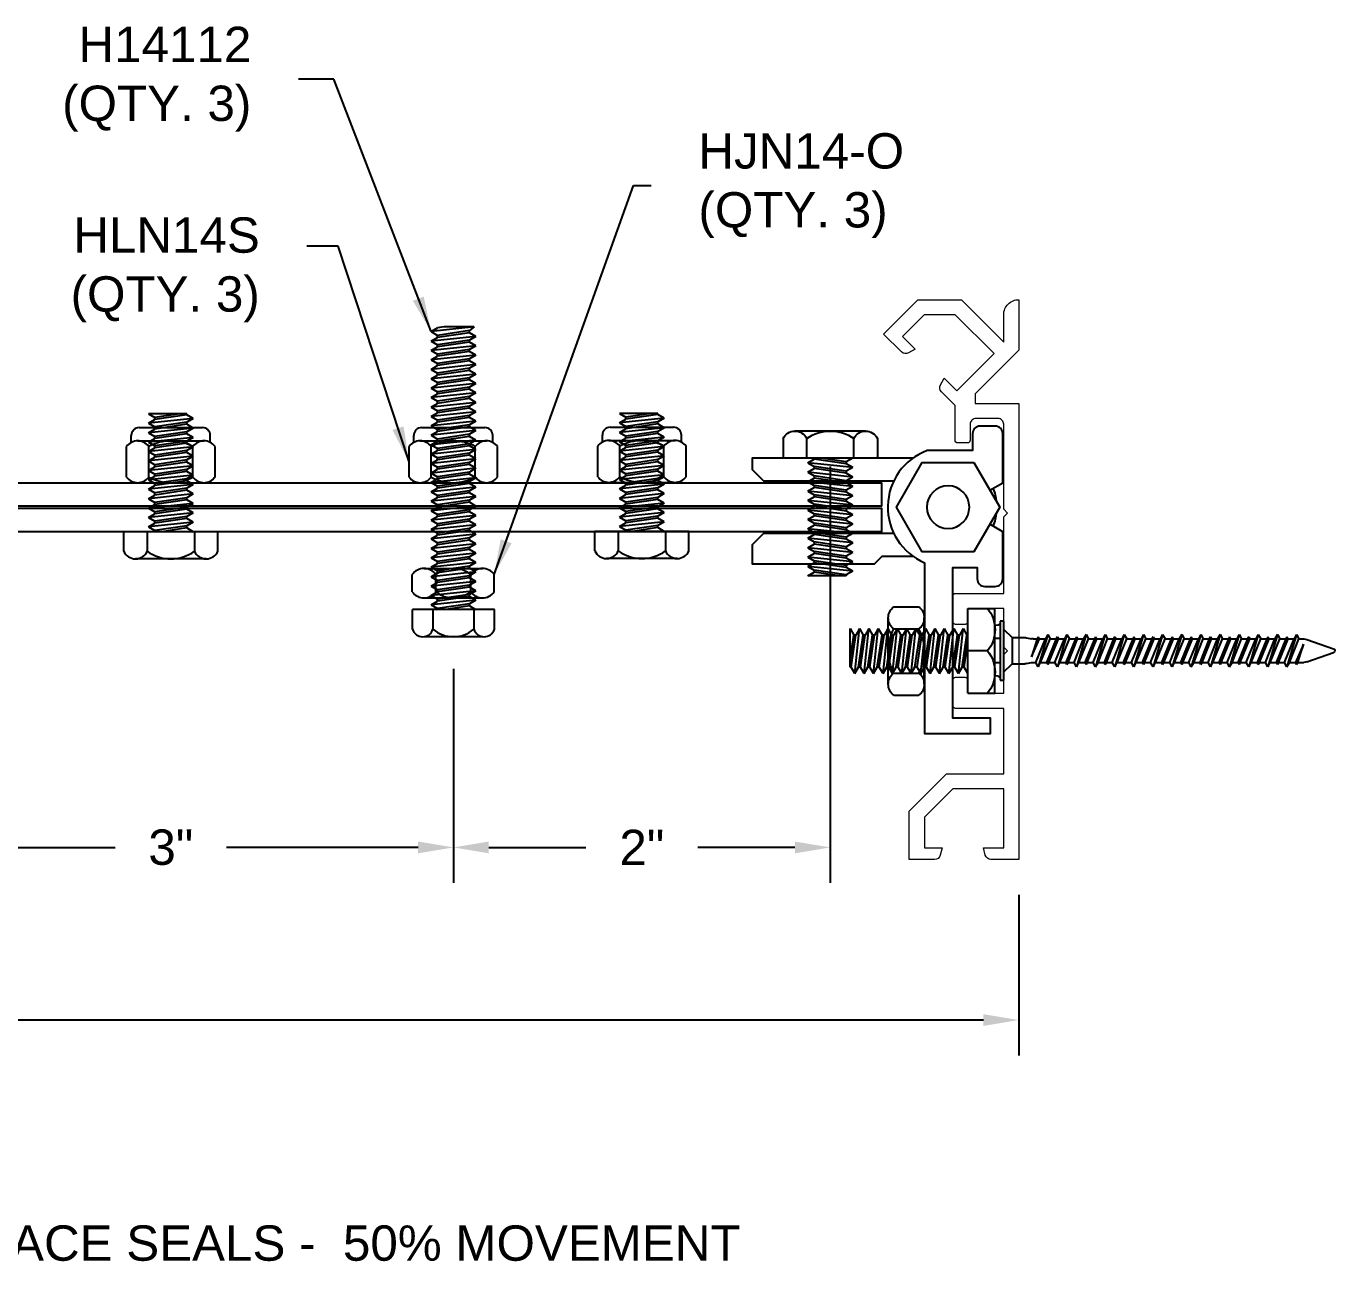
# Model space of a CAD drawing. Header units: inches. Extents: x 1.6 to 29.2, y -11.9 to 19.1.
# Drawn here: x 20.07 to 27.01, y 3.85 to 10.44 of the extents above; entities that cross this region are included whole.
import ezdxf

# ---------------------------------------------------------------- set-up
doc = ezdxf.new("R2010")
doc.units = ezdxf.units.IN
doc.header["$MEASUREMENT"] = 0
for name, color, linetype in [('Anchors', 4, 'Continuous'), ('Dimensions', 3, 'Continuous'), ('Fillers', 2, 'Continuous'), ('Metals', 7, 'Continuous'), ('Text', 2, 'Continuous')]:
    doc.layers.add(name, color=color, linetype=linetype)
doc.styles.add('Arial', font='arial.ttf')
doc.dimstyles.new('Arial', dxfattribs={"dimtxt": 0.1875, "dimasz": 0.1875, "dimexe": 0.1875, "dimexo": 0.1875, "dimgap": 0.1875, "dimtad": 0, "dimtih": 1, "dimtoh": 1, "dimdec": 4, "dimzin": 0, "dimdsep": 46, "dimlunit": 4, "dimtxsty": 'Arial', "dimcen": 0.1875, "dimadec": 0, "dimazin": 0, "dimtfac": 1, "dimtdec": 4, "dimtofl": 0, "dimtmove": 0, "dimatfit": 3, "dimfxl": 0, "dimfrac": 2, "dimtolj": 1, "dimtzin": 0, "dimarcsym": 0})

# ---------------------------------------------------------------- blocks, each defined once
blk = doc.blocks.new('*D35')
at = {"layer": 'Defpoints', "color": 0}
for p in [(13.3342, 6.0194), (25.3342, 6.0194), (25.3342, 5.1679)]:
    blk.add_point(p, dxfattribs=at)
at = {"layer": 'Dimensions', "color": 0, "lineweight": -2}
for p, q in [((13.3342, 5.8319), (13.3342, 4.9804)), ((25.3342, 5.8319), (25.3342, 4.9804)), ((13.5217, 5.1679), (19.0692, 5.1679)), ((25.1467, 5.1679), (19.5991, 5.1679))]:
    blk.add_line(p, q, dxfattribs=at)
at = {"layer": 'Dimensions', "color": 0}
for points in [[(13.5217, 5.1991), (13.5217, 5.1366), (13.3342, 5.1679)], [(25.1467, 5.1991), (25.1467, 5.1366), (25.3342, 5.1679)]]:
    blk.add_solid(points, dxfattribs=at)
at = {"layer": 'Dimensions', "color": 0, "insert": (19.3342, 5.1679), "char_height": 0.1875, "attachment_point": 5, "style": 'Arial'}
blk.add_mtext("\\A1;1'", dxfattribs=at)
blk = doc.blocks.new('*D28')
at = {"layer": 'Defpoints', "color": 0}
for p in [(19.3342, 7.2013), (22.3342, 7.2187), (22.3342, 6.0837)]:
    blk.add_point(p, dxfattribs=at)
at = {"layer": 'Dimensions', "color": 0, "lineweight": -2}
for p, q in [((22.3342, 7.0312), (22.3342, 5.8962)), ((19.3342, 7.0138), (19.3342, 5.8962)), ((19.5217, 6.0837), (20.539, 6.0837)), ((22.1467, 6.0837), (21.1294, 6.0837))]:
    blk.add_line(p, q, dxfattribs=at)
at = {"layer": 'Dimensions', "color": 0}
for points in [[(19.5217, 6.1149), (19.5217, 6.0524), (19.3342, 6.0837)], [(22.1467, 6.1149), (22.1467, 6.0524), (22.3342, 6.0837)]]:
    blk.add_solid(points, dxfattribs=at)
at = {"layer": 'Dimensions', "color": 0, "insert": (20.8342, 6.0837), "char_height": 0.1875, "attachment_point": 5, "style": 'Arial'}
blk.add_mtext('\\A1;3"', dxfattribs=at)
blk = doc.blocks.new('*D30')
at = {"layer": 'Defpoints', "color": 0}
for p in [(24.3342, 8.2928), (22.3342, 7.2187), (24.3342, 6.0837)]:
    blk.add_point(p, dxfattribs=at)
at = {"layer": 'Dimensions', "color": 0, "lineweight": -2}
for p, q in [((24.3342, 8.1053), (24.3342, 5.8962)), ((22.3342, 7.0312), (22.3342, 5.8962)), ((22.5217, 6.0837), (23.0373, 6.0837)), ((24.1467, 6.0837), (23.631, 6.0837))]:
    blk.add_line(p, q, dxfattribs=at)
at = {"layer": 'Dimensions', "color": 0}
for points in [[(22.5217, 6.1149), (22.5217, 6.0524), (22.3342, 6.0837)], [(24.1467, 6.1149), (24.1467, 6.0524), (24.3342, 6.0837)]]:
    blk.add_solid(points, dxfattribs=at)
at = {"layer": 'Dimensions', "color": 0, "insert": (23.3342, 6.0837), "char_height": 0.1875, "attachment_point": 5, "style": 'Arial'}
blk.add_mtext('\\A1;2"', dxfattribs=at)
blk = doc.blocks.new('H14112')
for p, q in [((-0.155, 0.1436), (0.155, 0.1436)), ((-0.2175, 0.1036), (-0.2175, -0.0004)), ((-0.1088, -0.0004), (-0.1088, 0.1036)), ((0.1087, -0.0004), (0.1087, 0.1036)), ((0.2175, 0.1036), (0.2175, -0.0004)), ((-0.119, 0), (-0.085, -0.0196)), ((-0.085, -0.0196), (0.0485, 0)), ((-0.2175, -0.0004), (0.2175, -0.0004)), ((-0.119, -0.05), (0.119, -0.025)), ((-0.119, -0.05), (-0.085, -0.0304)), ((-0.119, -0.05), (-0.085, -0.0696)), ((-0.085, -0.0304), (0.085, -0.0054)), ((-0.085, -0.0196), (-0.085, -0.0304)), ((-0.085, -0.0696), (0.085, -0.0446)), ((-0.085, -0.0804), (0.085, -0.0554)), ((0.0943, 0), (0.085, -0.0054)), ((0.119, -0.025), (0.085, -0.0054)), ((0.119, -0.025), (0.085, -0.0446)), ((0.085, -0.0446), (0.085, -0.0554)), ((0.119, -0.075), (0.085, -0.0554)), ((-0.119, -0.1), (0.119, -0.075)), ((-0.119, -0.1), (-0.085, -0.0804)), ((-0.119, -0.1), (-0.085, -0.1196)), ((-0.119, -0.15), (0.119, -0.125)), ((-0.119, -0.15), (-0.085, -0.1304)), ((-0.085, -0.0696), (-0.085, -0.0804)), ((-0.085, -0.1196), (0.085, -0.0946)), ((-0.085, -0.1304), (0.085, -0.1054)), ((-0.085, -0.1196), (-0.085, -0.1304)), ((0.119, -0.075), (0.085, -0.0946)), ((0.085, -0.0946), (0.085, -0.1054)), ((0.119, -0.125), (0.085, -0.1054)), ((0.119, -0.125), (0.085, -0.1446)), ((-0.119, -0.15), (-0.085, -0.1696)), ((-0.119, -0.2), (0.119, -0.175)), ((-0.119, -0.2), (-0.085, -0.1804)), ((-0.119, -0.2), (-0.085, -0.2196)), ((-0.085, -0.1696), (0.085, -0.1446)), ((-0.085, -0.1804), (0.085, -0.1554)), ((-0.085, -0.1696), (-0.085, -0.1804)), ((-0.085, -0.2196), (0.085, -0.1946)), ((-0.085, -0.2304), (0.085, -0.2054)), ((0.085, -0.1446), (0.085, -0.1554)), ((0.119, -0.175), (0.085, -0.1554)), ((0.119, -0.175), (0.085, -0.1946)), ((0.085, -0.1946), (0.085, -0.2054)), ((0.119, -0.225), (0.085, -0.2054)), ((-0.119, -0.25), (0.119, -0.225)), ((-0.119, -0.25), (-0.085, -0.2304)), ((-0.119, -0.25), (-0.085, -0.2696)), ((-0.119, -0.3), (0.119, -0.275)), ((-0.085, -0.2196), (-0.085, -0.2304)), ((-0.085, -0.2696), (0.085, -0.2446)), ((-0.085, -0.2804), (0.085, -0.2554)), ((-0.085, -0.2696), (-0.085, -0.2804)), ((0.119, -0.225), (0.085, -0.2446)), ((0.085, -0.2446), (0.085, -0.2554)), ((0.119, -0.275), (0.085, -0.2554)), ((0.119, -0.275), (0.085, -0.2946)), ((-0.119, -0.3), (-0.085, -0.2804)), ((-0.119, -0.3), (-0.085, -0.3196)), ((-0.119, -0.35), (0.119, -0.325)), ((-0.119, -0.35), (-0.085, -0.3304)), ((-0.085, -0.3196), (0.085, -0.2946)), ((-0.085, -0.3304), (0.085, -0.3054)), ((-0.085, -0.3196), (-0.085, -0.3304)), ((-0.085, -0.3696), (0.085, -0.3446)), ((0.085, -0.2946), (0.085, -0.3054)), ((0.119, -0.325), (0.085, -0.3054)), ((0.119, -0.325), (0.085, -0.3446)), ((0.085, -0.3446), (0.085, -0.3554)), ((-0.119, -0.35), (-0.085, -0.3696)), ((-0.119, -0.4), (0.119, -0.375)), ((-0.119, -0.4), (-0.085, -0.3804)), ((-0.119, -0.4), (-0.085, -0.4196)), ((-0.085, -0.3804), (0.085, -0.3554)), ((-0.085, -0.3696), (-0.085, -0.3804)), ((-0.085, -0.4196), (0.085, -0.3946)), ((-0.085, -0.4304), (0.085, -0.4054)), ((0.119, -0.375), (0.085, -0.3554)), ((0.119, -0.375), (0.085, -0.3946)), ((0.085, -0.3946), (0.085, -0.4054)), ((0.119, -0.425), (0.085, -0.4054)), ((-0.119, -0.45), (0.119, -0.425)), ((-0.119, -0.45), (-0.085, -0.4304)), ((-0.119, -0.45), (-0.085, -0.4696)), ((-0.119, -0.5), (0.119, -0.475)), ((-0.119, -0.5), (-0.085, -0.4804)), ((-0.085, -0.4196), (-0.085, -0.4304)), ((-0.085, -0.4696), (0.085, -0.4446)), ((-0.085, -0.4804), (0.085, -0.4554)), ((-0.085, -0.4696), (-0.085, -0.4804)), ((0.119, -0.425), (0.085, -0.4446)), ((0.085, -0.4446), (0.085, -0.4554)), ((0.119, -0.475), (0.085, -0.4554)), ((0.119, -0.475), (0.085, -0.4946)), ((-0.119, -0.5), (-0.085, -0.5196)), ((-0.119, -0.55), (0.119, -0.525)), ((-0.119, -0.55), (-0.085, -0.5304)), ((-0.119, -0.55), (-0.085, -0.5696)), ((-0.085, -0.5196), (0.085, -0.4946)), ((-0.085, -0.5304), (0.085, -0.5054)), ((-0.085, -0.5196), (-0.085, -0.5304)), ((-0.085, -0.5696), (0.085, -0.5446)), ((-0.085, -0.5804), (0.085, -0.5554)), ((0.085, -0.4946), (0.085, -0.5054)), ((0.119, -0.525), (0.085, -0.5054)), ((0.119, -0.525), (0.085, -0.5446)), ((0.085, -0.5446), (0.085, -0.5554)), ((0.119, -0.575), (0.085, -0.5554)), ((-0.119, -0.6), (0.119, -0.575)), ((-0.119, -0.6), (-0.085, -0.5804)), ((-0.119, -0.6), (-0.085, -0.6196)), ((-0.119, -0.65), (0.119, -0.625)), ((-0.085, -0.5696), (-0.085, -0.5804)), ((-0.085, -0.6196), (0.085, -0.5946)), ((-0.085, -0.6304), (0.085, -0.6054)), ((-0.085, -0.6196), (-0.085, -0.6304)), ((0.119, -0.575), (0.085, -0.5946)), ((0.085, -0.5946), (0.085, -0.6054)), ((0.119, -0.625), (0.085, -0.6054)), ((0.119, -0.625), (0.085, -0.6446)), ((-0.119, -0.65), (-0.085, -0.6304)), ((-0.119, -0.65), (-0.085, -0.6696)), ((-0.119, -0.7), (0.119, -0.675)), ((-0.119, -0.7), (-0.085, -0.6804)), ((-0.085, -0.6696), (0.085, -0.6446)), ((-0.085, -0.6804), (0.085, -0.6554)), ((-0.085, -0.6696), (-0.085, -0.6804)), ((0.085, -0.6446), (0.085, -0.6554)), ((0.119, -0.675), (0.085, -0.6554)), ((0.119, -0.675), (0.085, -0.6946)), ((-0.119, -0.7), (-0.085, -0.7196)), ((-0.119, -0.75), (0.119, -0.725)), ((-0.119, -0.75), (-0.085, -0.7304)), ((-0.119, -0.75), (-0.085, -0.7696)), ((-0.085, -0.7196), (0.085, -0.6946)), ((-0.085, -0.7304), (0.085, -0.7054)), ((-0.085, -0.7196), (-0.085, -0.7304)), ((-0.085, -0.7696), (0.085, -0.7446)), ((-0.085, -0.7804), (0.085, -0.7554)), ((0.085, -0.6946), (0.085, -0.7054)), ((0.119, -0.725), (0.085, -0.7054)), ((0.119, -0.725), (0.085, -0.7446)), ((0.085, -0.7446), (0.085, -0.7554)), ((0.119, -0.775), (0.085, -0.7554)), ((-0.119, -0.8), (0.119, -0.775)), ((-0.119, -0.8), (-0.085, -0.7804)), ((-0.119, -0.8), (-0.085, -0.8196)), ((-0.119, -0.85), (0.119, -0.825)), ((-0.119, -0.85), (-0.085, -0.8304)), ((-0.085, -0.7696), (-0.085, -0.7804)), ((-0.085, -0.8196), (0.085, -0.7946)), ((-0.085, -0.8304), (0.085, -0.8054)), ((-0.085, -0.8196), (-0.085, -0.8304)), ((0.119, -0.775), (0.085, -0.7946)), ((0.085, -0.7946), (0.085, -0.8054)), ((0.119, -0.825), (0.085, -0.8054)), ((0.119, -0.825), (0.085, -0.8446)), ((-0.119, -0.85), (-0.085, -0.8696)), ((-0.119, -0.9), (0.119, -0.875)), ((-0.119, -0.9), (-0.085, -0.8804)), ((-0.119, -0.9), (-0.085, -0.9196)), ((-0.085, -0.8696), (0.085, -0.8446)), ((-0.085, -0.8804), (0.085, -0.8554)), ((-0.085, -0.8696), (-0.085, -0.8804)), ((-0.085, -0.9196), (0.085, -0.8946)), ((0.085, -0.8446), (0.085, -0.8554)), ((0.119, -0.875), (0.085, -0.8554)), ((0.119, -0.875), (0.085, -0.8946)), ((0.085, -0.8946), (0.085, -0.9054)), ((-0.119, -0.95), (0.119, -0.925)), ((-0.119, -0.95), (-0.085, -0.9304)), ((-0.119, -0.95), (-0.085, -0.9696)), ((-0.085, -0.9304), (0.085, -0.9054)), ((-0.085, -0.9196), (-0.085, -0.9304)), ((-0.085, -0.9696), (0.085, -0.9446)), ((-0.085, -0.9804), (0.085, -0.9554)), ((-0.085, -0.9696), (-0.085, -0.9804)), ((0.119, -0.925), (0.085, -0.9054)), ((0.119, -0.925), (0.085, -0.9446)), ((0.085, -0.9446), (0.085, -0.9554)), ((0.119, -0.975), (0.085, -0.9554)), ((-0.119, -1), (0.119, -0.975)), ((-0.119, -1), (-0.085, -0.9804)), ((-0.119, -1), (-0.085, -1.0196)), ((-0.119, -1.05), (0.119, -1.025)), ((-0.119, -1.05), (-0.085, -1.0304)), ((-0.085, -1.0196), (0.085, -0.9946)), ((-0.085, -1.0304), (0.085, -1.0054)), ((-0.085, -1.0196), (-0.085, -1.0304)), ((0.119, -0.975), (0.085, -0.9946)), ((0.085, -0.9946), (0.085, -1.0054)), ((0.119, -1.025), (0.085, -1.0054)), ((0.119, -1.025), (0.085, -1.0446)), ((-0.119, -1.05), (-0.085, -1.0696)), ((-0.119, -1.1), (0.119, -1.075)), ((-0.119, -1.1), (-0.085, -1.0804)), ((-0.119, -1.1), (-0.085, -1.1196)), ((-0.085, -1.0696), (0.085, -1.0446)), ((-0.085, -1.0804), (0.085, -1.0554)), ((-0.085, -1.0696), (-0.085, -1.0804)), ((-0.085, -1.1196), (0.085, -1.0946)), ((-0.085, -1.1304), (0.085, -1.1054)), ((0.085, -1.0446), (0.085, -1.0554)), ((0.119, -1.075), (0.085, -1.0554)), ((0.119, -1.075), (0.085, -1.0946)), ((0.085, -1.0946), (0.085, -1.1054)), ((0.119, -1.125), (0.085, -1.1054)), ((-0.119, -1.15), (0.119, -1.125)), ((-0.119, -1.15), (-0.085, -1.1304)), ((-0.119, -1.15), (-0.085, -1.1696)), ((-0.119, -1.2), (0.119, -1.175)), ((-0.119, -1.2), (-0.085, -1.1804)), ((-0.085, -1.1196), (-0.085, -1.1304)), ((-0.085, -1.1696), (0.085, -1.1446)), ((-0.085, -1.1804), (0.085, -1.1554)), ((-0.085, -1.1696), (-0.085, -1.1804)), ((0.119, -1.125), (0.085, -1.1446)), ((0.085, -1.1446), (0.085, -1.1554)), ((0.119, -1.175), (0.085, -1.1554)), ((0.119, -1.175), (0.085, -1.1946)), ((-0.119, -1.2), (-0.085, -1.2196)), ((-0.119, -1.25), (0.119, -1.225)), ((-0.119, -1.25), (-0.085, -1.2304)), ((-0.119, -1.25), (-0.085, -1.2696)), ((-0.085, -1.2196), (0.085, -1.1946)), ((-0.085, -1.2304), (0.085, -1.2054)), ((-0.085, -1.2196), (-0.085, -1.2304)), ((-0.085, -1.2696), (0.085, -1.2446)), ((0.085, -1.1946), (0.085, -1.2054)), ((0.119, -1.225), (0.085, -1.2054)), ((0.119, -1.225), (0.085, -1.2446)), ((0.085, -1.2446), (0.085, -1.2554)), ((-0.119, -1.3), (0.119, -1.275)), ((-0.119, -1.3), (-0.085, -1.2804)), ((-0.119, -1.3), (-0.085, -1.3196)), ((-0.085, -1.2804), (0.085, -1.2554)), ((-0.085, -1.2696), (-0.085, -1.2804)), ((-0.085, -1.3196), (0.085, -1.2946)), ((-0.085, -1.3304), (0.085, -1.3054)), ((-0.085, -1.3196), (-0.085, -1.3304)), ((0.119, -1.275), (0.085, -1.2554)), ((0.119, -1.275), (0.085, -1.2946)), ((0.085, -1.2946), (0.085, -1.3054)), ((0.119, -1.325), (0.085, -1.3054)), ((-0.119, -1.35), (0.119, -1.325)), ((-0.119, -1.35), (-0.085, -1.3304)), ((-0.119, -1.35), (-0.085, -1.3696)), ((-0.119, -1.4), (0.119, -1.375)), ((-0.119, -1.4), (-0.085, -1.3804)), ((-0.085, -1.3696), (0.085, -1.3446)), ((-0.085, -1.3804), (0.085, -1.3554)), ((-0.085, -1.3696), (-0.085, -1.3804)), ((0.119, -1.325), (0.085, -1.3446)), ((0.085, -1.3446), (0.085, -1.3554)), ((0.119, -1.375), (0.085, -1.3554)), ((0.119, -1.375), (0.085, -1.3946)), ((-0.119, -1.4), (-0.085, -1.4196)), ((-0.119, -1.45), (0.119, -1.425)), ((-0.119, -1.45), (-0.085, -1.4304)), ((-0.119, -1.45), (-0.085, -1.4696)), ((-0.085, -1.4196), (0.085, -1.3946)), ((-0.085, -1.4304), (0.085, -1.4054)), ((-0.085, -1.4196), (-0.085, -1.4304)), ((-0.085, -1.4696), (0.085, -1.4446)), ((-0.085, -1.4804), (0.085, -1.4554)), ((0.085, -1.3946), (0.085, -1.4054)), ((0.119, -1.425), (0.085, -1.4054)), ((0.119, -1.425), (0.085, -1.4446)), ((0.085, -1.4446), (0.085, -1.4554)), ((0.119, -1.475), (0.085, -1.4554)), ((-0.1099, -1.5), (0.119, -1.475)), ((-0.1099, -1.5), (-0.085, -1.4804)), ((-0.1099, -1.5), (0.0485, -1.5)), ((-0.085, -1.4696), (-0.085, -1.4804)), ((0.0485, -1.5), (0.085, -1.4946)), ((0.119, -1.475), (0.085, -1.4946))]:
    blk.add_line(p, q)
for centre, radius, start, end in [((-0.1631, 0.0867), 0.057, 17.32121, 162.67879), ((0, -0.0242), 0.1678, 49.61133, 130.38867), ((0.1631, 0.0867), 0.057, 17.32121, 162.67879)]:
    blk.add_arc(centre, radius, start, end)
blk = doc.blocks.new('HLN14S')
for p, q in [((-0.1678, 0.292), (0.1678, 0.292)), ((-0.2096, 0.2133), (-0.2096, 0.2502)), ((-0.1759, 0.2217), (0.1759, 0.2217)), ((0.2096, 0.2133), (0.2096, 0.2502)), ((-0.2345, 0.03), (-0.2345, 0.1917)), ((-0.1173, 0.03), (-0.1173, 0.1917)), ((0.1172, 0.03), (0.1172, 0.1917)), ((0.2345, 0.03), (0.2345, 0.1917)), ((-0.1759, 0), (0.1759, 0))]:
    blk.add_line(p, q)
for centre, radius, start, end in [((-0.1678, 0.2502), 0.0418, 90, 180), ((0.1678, 0.2502), 0.0418, 0, 90), ((-0.1759, 0.1494), 0.0723, 35.77511, 144.22489), ((0, -0.0223), 0.244, 61.28133, 118.71867), ((0.1759, 0.1494), 0.0723, 35.77511, 144.22489), ((-0.1759, 0.0723), 0.0723, 215.77511, 324.22489), ((0, 0.244), 0.244, 241.28133, 298.71867), ((0.1759, 0.0723), 0.0723, 215.77511, 324.22489)]:
    blk.add_arc(centre, radius, start, end)
blk = doc.blocks.new('HJN14')
for p, q in [((-0.155, 0), (0.155, 0)), ((-0.2175, -0.1242), (-0.2175, -0.032)), ((-0.0925, -0.1242), (-0.0925, -0.032)), ((0.0925, -0.1242), (0.0925, -0.032)), ((0.2175, -0.1242), (0.2175, -0.032)), ((-0.155, -0.1562), (0.155, -0.1562))]:
    blk.add_line(p, q)
for centre, radius, start, end in [((-0.155, -0.077), 0.077, 35.77511, 144.22489), ((0, -0.1497), 0.1497, 51.83429, 128.16571), ((0.155, -0.077), 0.077, 35.77511, 144.22489), ((-0.155, -0.0792), 0.077, 215.77511, 324.22489), ((0, -0.0066), 0.1497, 231.83429, 308.16571), ((0.155, -0.0792), 0.077, 215.77511, 324.22489)]:
    blk.add_arc(centre, radius, start, end)
blk = doc.blocks.new('H1458S')
for p, q in [((-0.1875, 0.144), (0.1875, 0.144)), ((-0.25, 0.104), (-0.25, 0)), ((-0.125, 0), (-0.125, 0.104)), ((0.125, 0), (0.125, 0.104)), ((0.25, 0.104), (0.25, 0)), ((-0.25, 0), (0.25, 0)), ((-0.119, 0), (-0.085, -0.0196)), ((-0.085, -0.0196), (0.0485, 0)), ((-0.119, -0.05), (0.119, -0.025)), ((-0.119, -0.05), (-0.085, -0.0304)), ((-0.119, -0.05), (-0.085, -0.0696)), ((-0.085, -0.0304), (0.085, -0.0054)), ((-0.085, -0.0196), (-0.085, -0.0304)), ((-0.085, -0.0696), (0.085, -0.0446)), ((-0.085, -0.0804), (0.085, -0.0554)), ((0.0943, 0), (0.085, -0.0054)), ((0.119, -0.025), (0.085, -0.0054)), ((0.119, -0.025), (0.085, -0.0446)), ((0.085, -0.0446), (0.085, -0.0554)), ((0.119, -0.075), (0.085, -0.0554)), ((-0.119, -0.1), (0.119, -0.075)), ((-0.119, -0.1), (-0.085, -0.0804)), ((-0.119, -0.1), (-0.085, -0.1196)), ((-0.119, -0.15), (0.119, -0.125)), ((-0.119, -0.15), (-0.085, -0.1304)), ((-0.085, -0.0696), (-0.085, -0.0804)), ((-0.085, -0.1196), (0.085, -0.0946)), ((-0.085, -0.1304), (0.085, -0.1054)), ((-0.085, -0.1196), (-0.085, -0.1304)), ((0.119, -0.075), (0.085, -0.0946)), ((0.085, -0.0946), (0.085, -0.1054)), ((0.119, -0.125), (0.085, -0.1054)), ((0.119, -0.125), (0.085, -0.1446)), ((-0.119, -0.15), (-0.085, -0.1696)), ((-0.119, -0.2), (0.119, -0.175)), ((-0.119, -0.2), (-0.085, -0.1804)), ((-0.119, -0.2), (-0.085, -0.2196)), ((-0.085, -0.1696), (0.085, -0.1446)), ((-0.085, -0.1804), (0.085, -0.1554)), ((-0.085, -0.1696), (-0.085, -0.1804)), ((-0.085, -0.2196), (0.085, -0.1946)), ((-0.085, -0.2304), (0.085, -0.2054)), ((0.085, -0.1446), (0.085, -0.1554)), ((0.119, -0.175), (0.085, -0.1554)), ((0.119, -0.175), (0.085, -0.1946)), ((0.085, -0.1946), (0.085, -0.2054)), ((0.119, -0.225), (0.085, -0.2054)), ((-0.119, -0.25), (0.119, -0.225)), ((-0.119, -0.25), (-0.085, -0.2304)), ((-0.119, -0.25), (-0.085, -0.2696)), ((-0.119, -0.3), (0.119, -0.275)), ((-0.085, -0.2196), (-0.085, -0.2304)), ((-0.085, -0.2696), (0.085, -0.2446)), ((-0.085, -0.2804), (0.085, -0.2554)), ((-0.085, -0.2696), (-0.085, -0.2804)), ((0.119, -0.225), (0.085, -0.2446)), ((0.085, -0.2446), (0.085, -0.2554)), ((0.119, -0.275), (0.085, -0.2554)), ((0.119, -0.275), (0.085, -0.2946)), ((-0.119, -0.3), (-0.085, -0.2804)), ((-0.119, -0.3), (-0.085, -0.3196)), ((-0.119, -0.35), (0.119, -0.325)), ((-0.119, -0.35), (-0.085, -0.3304)), ((-0.085, -0.3196), (0.085, -0.2946)), ((-0.085, -0.3304), (0.085, -0.3054)), ((-0.085, -0.3196), (-0.085, -0.3304)), ((-0.085, -0.3696), (0.085, -0.3446)), ((0.085, -0.2946), (0.085, -0.3054)), ((0.119, -0.325), (0.085, -0.3054)), ((0.119, -0.325), (0.085, -0.3446)), ((0.085, -0.3446), (0.085, -0.3554)), ((-0.119, -0.35), (-0.085, -0.3696)), ((-0.119, -0.4), (0.119, -0.375)), ((-0.119, -0.4), (-0.085, -0.3804)), ((-0.119, -0.4), (-0.085, -0.4196)), ((-0.085, -0.3804), (0.085, -0.3554)), ((-0.085, -0.3696), (-0.085, -0.3804)), ((-0.085, -0.4196), (0.085, -0.3946)), ((-0.085, -0.4304), (0.085, -0.4054)), ((0.119, -0.375), (0.085, -0.3554)), ((0.119, -0.375), (0.085, -0.3946)), ((0.085, -0.3946), (0.085, -0.4054)), ((0.119, -0.425), (0.085, -0.4054)), ((-0.119, -0.45), (0.119, -0.425)), ((-0.119, -0.45), (-0.085, -0.4304)), ((-0.119, -0.45), (-0.085, -0.4696)), ((-0.119, -0.5), (0.119, -0.475)), ((-0.119, -0.5), (-0.085, -0.4804)), ((-0.085, -0.4196), (-0.085, -0.4304)), ((-0.085, -0.4696), (0.085, -0.4446)), ((-0.085, -0.4804), (0.085, -0.4554)), ((-0.085, -0.4696), (-0.085, -0.4804)), ((0.119, -0.425), (0.085, -0.4446)), ((0.085, -0.4446), (0.085, -0.4554)), ((0.119, -0.475), (0.085, -0.4554)), ((0.119, -0.475), (0.085, -0.4946)), ((-0.119, -0.5), (-0.085, -0.5196)), ((-0.119, -0.55), (0.119, -0.525)), ((-0.119, -0.55), (-0.085, -0.5304)), ((-0.119, -0.55), (-0.085, -0.5696)), ((-0.085, -0.5196), (0.085, -0.4946)), ((-0.085, -0.5304), (0.085, -0.5054)), ((-0.085, -0.5196), (-0.085, -0.5304)), ((-0.085, -0.5696), (0.085, -0.5446)), ((-0.085, -0.5804), (0.085, -0.5554)), ((0.085, -0.4946), (0.085, -0.5054)), ((0.119, -0.525), (0.085, -0.5054)), ((0.119, -0.525), (0.085, -0.5446)), ((0.085, -0.5446), (0.085, -0.5554)), ((0.119, -0.575), (0.085, -0.5554)), ((-0.119, -0.6), (0.119, -0.575)), ((-0.119, -0.6), (-0.085, -0.5804)), ((-0.119, -0.6), (-0.085, -0.6196)), ((-0.085, -0.5696), (-0.085, -0.5804)), ((-0.085, -0.6196), (0.085, -0.5946)), ((-0.085, -0.6196), (-0.085, -0.625)), ((-0.085, -0.625), (0.119, -0.625)), ((-0.0485, -0.625), (0.085, -0.6054)), ((0.119, -0.575), (0.085, -0.5946)), ((0.085, -0.5946), (0.085, -0.6054)), ((0.119, -0.625), (0.085, -0.6054))]:
    blk.add_line(p, q)
for centre, radius, start, end in [((-0.1875, 0.0752), 0.0688, 24.76151, 155.23849), ((0, -0.0713), 0.2153, 54.51066, 125.48934), ((0.1875, 0.0752), 0.0688, 24.76151, 155.23849)]:
    blk.add_arc(centre, radius, start, end)
blk = doc.blocks.new('HN14S')
for p, q in [((-0.1759, 0), (0.1759, 0)), ((-0.2345, -0.1613), (-0.2345, -0.03)), ((-0.1172, -0.1613), (-0.1172, -0.03)), ((0.1172, -0.1613), (0.1172, -0.03)), ((0.2345, -0.1613), (0.2345, -0.03)), ((-0.1759, -0.1914), (0.1759, -0.1914))]:
    blk.add_line(p, q)
for centre, radius, start, end in [((-0.1759, -0.0723), 0.0723, 35.77511, 144.22489), ((0, -0.244), 0.244, 61.28133, 118.71867), ((0.1759, -0.0723), 0.0723, 35.77511, 144.22489), ((-0.1759, -0.1191), 0.0723, 215.77511, 324.22489), ((0, 0.0527), 0.244, 241.28133, 298.71867), ((0.1759, -0.1191), 0.0723, 215.77511, 324.22489)]:
    blk.add_arc(centre, radius, start, end)
blk = doc.blocks.new('H1458 TURNED')
for p, q in [((2.0034, 22.6635), (1.8594, 22.6635)), ((1.8594, 22.2135), (1.8594, 22.6635)), ((2.0034, 22.2135), (2.0034, 22.6635)), ((2.0034, 22.5319), (2.0087, 22.5226)), ((2.0284, 22.5566), (2.0087, 22.5226)), ((2.0337, 22.3526), (2.0087, 22.5226)), ((2.0284, 22.5566), (2.048, 22.5226)), ((2.0534, 22.3186), (2.0284, 22.5566)), ((2.073, 22.3526), (2.048, 22.5226)), ((2.048, 22.5226), (2.0587, 22.5226)), ((2.0784, 22.5566), (2.0587, 22.5226)), ((2.0837, 22.3526), (2.0587, 22.5226)), ((2.0784, 22.5566), (2.098, 22.5226)), ((2.1034, 22.3186), (2.0784, 22.5566)), ((2.123, 22.3526), (2.098, 22.5226)), ((2.098, 22.5226), (2.1087, 22.5226)), ((2.1284, 22.5566), (2.1087, 22.5226)), ((2.1337, 22.3526), (2.1087, 22.5226)), ((2.1284, 22.5566), (2.148, 22.5226)), ((2.1534, 22.3186), (2.1284, 22.5566)), ((2.173, 22.3526), (2.148, 22.5226)), ((2.148, 22.5226), (2.1587, 22.5226)), ((2.1784, 22.5566), (2.1587, 22.5226)), ((2.1837, 22.3526), (2.1587, 22.5226)), ((2.1784, 22.5566), (2.198, 22.5226)), ((2.2034, 22.3186), (2.1784, 22.5566)), ((2.223, 22.3526), (2.198, 22.5226)), ((2.198, 22.5226), (2.2087, 22.5226)), ((2.2284, 22.5566), (2.2087, 22.5226)), ((2.2337, 22.3526), (2.2087, 22.5226)), ((2.2284, 22.5566), (2.248, 22.5226)), ((2.2534, 22.3186), (2.2284, 22.5566)), ((2.273, 22.3526), (2.248, 22.5226)), ((2.248, 22.5226), (2.2587, 22.5226)), ((2.2784, 22.5566), (2.2587, 22.5226)), ((2.2837, 22.3526), (2.2587, 22.5226)), ((2.2784, 22.5566), (2.298, 22.5226)), ((2.3034, 22.3186), (2.2784, 22.5566)), ((2.298, 22.5226), (2.3087, 22.5226)), ((2.323, 22.3526), (2.298, 22.5226)), ((2.3284, 22.5566), (2.3087, 22.5226)), ((2.3337, 22.3526), (2.3087, 22.5226)), ((2.3284, 22.5566), (2.348, 22.5226)), ((2.3534, 22.3186), (2.3284, 22.5566)), ((2.373, 22.3526), (2.348, 22.5226)), ((2.348, 22.5226), (2.3587, 22.5226)), ((2.3784, 22.5566), (2.3587, 22.5226)), ((2.3837, 22.3526), (2.3587, 22.5226)), ((2.3784, 22.5566), (2.398, 22.5226)), ((2.4034, 22.3186), (2.3784, 22.5566)), ((2.423, 22.3526), (2.398, 22.5226)), ((2.398, 22.5226), (2.4087, 22.5226)), ((2.4284, 22.5566), (2.4087, 22.5226)), ((2.4337, 22.3526), (2.4087, 22.5226)), ((2.4284, 22.5566), (2.448, 22.5226)), ((2.4534, 22.3186), (2.4284, 22.5566)), ((2.473, 22.3526), (2.448, 22.5226)), ((2.448, 22.5226), (2.4587, 22.5226)), ((2.4784, 22.5566), (2.4587, 22.5226)), ((2.4837, 22.3526), (2.4587, 22.5226)), ((2.4784, 22.5566), (2.498, 22.5226)), ((2.5034, 22.3186), (2.4784, 22.5566)), ((2.523, 22.3526), (2.498, 22.5226)), ((2.498, 22.5226), (2.5087, 22.5226)), ((2.5284, 22.5566), (2.5087, 22.5226)), ((2.5337, 22.3526), (2.5087, 22.5226)), ((2.5284, 22.5566), (2.548, 22.5226)), ((2.5534, 22.3186), (2.5284, 22.5566)), ((2.573, 22.3526), (2.548, 22.5226)), ((2.548, 22.5226), (2.5587, 22.5226)), ((2.5784, 22.5566), (2.5587, 22.5226)), ((2.5837, 22.3526), (2.5587, 22.5226)), ((2.5784, 22.5566), (2.598, 22.5226)), ((2.6034, 22.3186), (2.5784, 22.5566)), ((2.598, 22.5226), (2.6087, 22.5226)), ((2.623, 22.3526), (2.598, 22.5226)), ((2.6284, 22.5566), (2.6087, 22.5226)), ((2.6284, 22.3891), (2.6087, 22.5226)), ((2.6284, 22.3526), (2.6284, 22.5566)), ((1.8994, 22.4385), (2.0034, 22.4385)), ((2.023, 22.3526), (2.0034, 22.4861)), ((2.0034, 22.3186), (2.023, 22.3526)), ((2.023, 22.3526), (2.0337, 22.3526)), ((2.0534, 22.3186), (2.0337, 22.3526)), ((2.0534, 22.3186), (2.073, 22.3526)), ((2.073, 22.3526), (2.0837, 22.3526)), ((2.1034, 22.3186), (2.0837, 22.3526)), ((2.1034, 22.3186), (2.123, 22.3526)), ((2.123, 22.3526), (2.1337, 22.3526)), ((2.1534, 22.3186), (2.1337, 22.3526)), ((2.1534, 22.3186), (2.173, 22.3526)), ((2.173, 22.3526), (2.1837, 22.3526)), ((2.2034, 22.3186), (2.1837, 22.3526)), ((2.2034, 22.3186), (2.223, 22.3526)), ((2.223, 22.3526), (2.2337, 22.3526)), ((2.2534, 22.3186), (2.2337, 22.3526)), ((2.2534, 22.3186), (2.273, 22.3526)), ((2.273, 22.3526), (2.2837, 22.3526)), ((2.3034, 22.3186), (2.2837, 22.3526)), ((2.3034, 22.3186), (2.323, 22.3526)), ((2.323, 22.3526), (2.3337, 22.3526)), ((2.3534, 22.3186), (2.3337, 22.3526)), ((2.3534, 22.3186), (2.373, 22.3526)), ((2.373, 22.3526), (2.3837, 22.3526)), ((2.4034, 22.3186), (2.3837, 22.3526)), ((2.4034, 22.3186), (2.423, 22.3526)), ((2.423, 22.3526), (2.4337, 22.3526)), ((2.4534, 22.3186), (2.4337, 22.3526)), ((2.4534, 22.3186), (2.473, 22.3526)), ((2.473, 22.3526), (2.4837, 22.3526)), ((2.5034, 22.3186), (2.4837, 22.3526)), ((2.5034, 22.3186), (2.523, 22.3526)), ((2.523, 22.3526), (2.5337, 22.3526)), ((2.5534, 22.3186), (2.5337, 22.3526)), ((2.5534, 22.3186), (2.573, 22.3526)), ((2.573, 22.3526), (2.5837, 22.3526)), ((2.6034, 22.3186), (2.5837, 22.3526)), ((2.6034, 22.3186), (2.623, 22.3526)), ((2.623, 22.3526), (2.6284, 22.3526)), ((2.0034, 22.2135), (1.8594, 22.2135)), ((2.0034, 22.2135), (1.8994, 22.2135))]:
    blk.add_line(p, q)
for centre in [(2.0356, 22.551), (2.0356, 22.326)]:
    blk.add_arc(centre, 0.1767, 140.45392, 219.54608)
blk = doc.blocks.new('TH316134 BEYOND')
for p, q in [((-0.1567, 0.0187), (0.1567, 0.0187)), ((-0.1567, 0), (-0.1567, 0.0187)), ((-0.1567, 0), (0.1567, 0)), ((-0.1352, 0.029), (-0.1337, 0.046)), ((-0.1148, 0), (-0.0697, -0.045)), ((-0.0645, 0.0187), (-0.0645, 0.046)), ((0.0645, 0.0187), (0.0645, 0.046)), ((0.1148, 0), (0.0697, -0.045)), ((0.1352, 0.029), (0.1337, 0.046)), ((0.1567, 0.0187), (0.1567, 0)), ((-0.0697, -0.045), (0.0697, -0.045)), ((-0.0697, -0.045), (-0.0697, -0.1121)), ((0.0697, -0.045), (0.0697, -0.1121)), ((-0.0687, -0.1217), (-0.0633, -0.1477)), ((0.0687, -0.1217), (0.0633, -0.1477)), ((-0.0862, -0.2344), (0.0862, -0.1836)), ((-0.0737, -0.1836), (0.0321, -0.1471)), ((-0.0737, -0.1836), (-0.0622, -0.1774)), ((-0.0737, -0.1836), (-0.0622, -0.1898)), ((0.0321, -0.1471), (-0.0622, -0.1898)), ((-0.0622, -0.1774), (0.0321, -0.1471)), ((-0.0622, -0.1573), (-0.0622, -0.1774)), ((0.0622, -0.1707), (-0.0622, -0.2215)), ((-0.0622, -0.1898), (-0.0622, -0.2215)), ((0.0622, -0.1965), (-0.0622, -0.2473)), ((0.0622, -0.1573), (0.0622, -0.1707)), ((0.0862, -0.1836), (0.0622, -0.1707)), ((0.0862, -0.1836), (0.0622, -0.1965)), ((0.0622, -0.1965), (0.0622, -0.2282)), ((-0.0862, -0.2344), (-0.0622, -0.2215)), ((-0.0862, -0.2344), (-0.0622, -0.2473)), ((-0.0737, -0.2852), (0.0737, -0.2344)), ((-0.0622, -0.279), (0.0622, -0.2282)), ((0.0622, -0.2405), (-0.0622, -0.2913)), ((-0.0622, -0.2473), (-0.0622, -0.279)), ((0.0622, -0.2722), (-0.0622, -0.323)), ((0.0737, -0.2344), (0.0622, -0.2282)), ((0.0737, -0.2344), (0.0622, -0.2405)), ((0.0622, -0.2405), (0.0622, -0.2722)), ((0.0862, -0.2852), (0.0622, -0.2722)), ((-0.0862, -0.3359), (0.0862, -0.2852)), ((-0.0862, -0.3359), (-0.0622, -0.323)), ((-0.0862, -0.3359), (-0.0622, -0.3489)), ((-0.0737, -0.2852), (-0.0622, -0.279)), ((-0.0737, -0.2852), (-0.0622, -0.2913)), ((-0.0737, -0.3867), (0.0737, -0.3359)), ((-0.0622, -0.2913), (-0.0622, -0.323)), ((0.0622, -0.2981), (-0.0622, -0.3489)), ((-0.0622, -0.3806), (0.0622, -0.3298)), ((0.0622, -0.3421), (-0.0622, -0.3929)), ((0.0862, -0.2852), (0.0622, -0.2981)), ((0.0622, -0.2981), (0.0622, -0.3298)), ((0.0737, -0.3359), (0.0622, -0.3298)), ((0.0737, -0.3359), (0.0622, -0.3421)), ((0.0622, -0.3421), (0.0622, -0.3738)), ((-0.0862, -0.4375), (0.0862, -0.3867)), ((-0.0737, -0.3867), (-0.0622, -0.3806)), ((-0.0737, -0.3867), (-0.0622, -0.3929)), ((-0.0622, -0.3489), (-0.0622, -0.3806)), ((0.0622, -0.3738), (-0.0622, -0.4246)), ((-0.0622, -0.3929), (-0.0622, -0.4246)), ((0.0622, -0.3996), (-0.0622, -0.4504)), ((0.0862, -0.3867), (0.0622, -0.3738)), ((0.0862, -0.3867), (0.0622, -0.3996)), ((0.0622, -0.3996), (0.0622, -0.4313)), ((-0.0862, -0.4375), (-0.0622, -0.4246)), ((-0.0862, -0.4375), (-0.0622, -0.4504)), ((-0.0737, -0.4883), (0.0737, -0.4375)), ((-0.0737, -0.4883), (-0.0622, -0.4821)), ((-0.0622, -0.4821), (0.0622, -0.4313)), ((0.0622, -0.4437), (-0.0622, -0.4944)), ((-0.0622, -0.4504), (-0.0622, -0.4821)), ((0.0622, -0.4754), (-0.0622, -0.5261)), ((0.0737, -0.4375), (0.0622, -0.4313)), ((0.0737, -0.4375), (0.0622, -0.4437)), ((0.0622, -0.4437), (0.0622, -0.4754)), ((0.0862, -0.4883), (0.0622, -0.4754)), ((-0.0862, -0.5391), (0.0862, -0.4883)), ((-0.0862, -0.5391), (-0.0622, -0.5261)), ((-0.0862, -0.5391), (-0.0622, -0.552)), ((-0.0737, -0.4883), (-0.0622, -0.4944)), ((-0.0737, -0.5898), (0.0737, -0.5391)), ((-0.0622, -0.4944), (-0.0622, -0.5261)), ((0.0622, -0.5012), (-0.0622, -0.552)), ((-0.0622, -0.5837), (0.0622, -0.5329)), ((0.0622, -0.5452), (-0.0622, -0.596)), ((-0.0622, -0.552), (-0.0622, -0.5837)), ((0.0862, -0.4883), (0.0622, -0.5012)), ((0.0622, -0.5012), (0.0622, -0.5329)), ((0.0737, -0.5391), (0.0622, -0.5329)), ((0.0737, -0.5391), (0.0622, -0.5452)), ((0.0622, -0.5452), (0.0622, -0.5769)), ((-0.0862, -0.6406), (0.0862, -0.5898)), ((-0.0737, -0.5898), (-0.0622, -0.5837)), ((-0.0737, -0.5898), (-0.0622, -0.596)), ((0.0622, -0.5769), (-0.0622, -0.6277)), ((-0.0622, -0.596), (-0.0622, -0.6277)), ((0.0622, -0.6028), (-0.0622, -0.6535)), ((0.0862, -0.5898), (0.0622, -0.5769)), ((0.0862, -0.5898), (0.0622, -0.6028)), ((0.0622, -0.6028), (0.0622, -0.6345)), ((-0.0862, -0.6406), (-0.0622, -0.6277)), ((-0.0862, -0.6406), (-0.0622, -0.6535)), ((-0.0862, -0.7422), (0.0862, -0.6914)), ((-0.0737, -0.6914), (0.0737, -0.6406)), ((-0.0737, -0.6914), (-0.0622, -0.6852)), ((-0.0737, -0.6914), (-0.0622, -0.6976)), ((-0.0622, -0.6852), (0.0622, -0.6345)), ((0.0622, -0.6468), (-0.0622, -0.6976)), ((-0.0622, -0.6535), (-0.0622, -0.6852)), ((0.0622, -0.6785), (-0.0622, -0.7293)), ((0.0737, -0.6406), (0.0622, -0.6345)), ((0.0737, -0.6406), (0.0622, -0.6468)), ((0.0622, -0.6468), (0.0622, -0.6785)), ((0.0862, -0.6914), (0.0622, -0.6785)), ((0.0862, -0.6914), (0.0622, -0.7043)), ((-0.0862, -0.7422), (-0.0622, -0.7293)), ((-0.0862, -0.7422), (-0.0622, -0.7551)), ((-0.0737, -0.793), (0.0737, -0.7422)), ((-0.0622, -0.6976), (-0.0622, -0.7293)), ((0.0622, -0.7043), (-0.0622, -0.7551)), ((-0.0622, -0.7868), (0.0622, -0.736)), ((0.0622, -0.7484), (-0.0622, -0.7991)), ((-0.0622, -0.7551), (-0.0622, -0.7868)), ((0.0622, -0.7043), (0.0622, -0.736)), ((0.0737, -0.7422), (0.0622, -0.736)), ((0.0737, -0.7422), (0.0622, -0.7484)), ((0.0622, -0.7484), (0.0622, -0.78)), ((-0.0862, -0.8437), (0.0862, -0.793)), ((-0.0862, -0.8437), (-0.0622, -0.8308)), ((-0.0737, -0.793), (-0.0622, -0.7868)), ((-0.0737, -0.793), (-0.0622, -0.7991)), ((0.0622, -0.78), (-0.0622, -0.8308)), ((-0.0622, -0.7991), (-0.0622, -0.8308)), ((0.0622, -0.8059), (-0.0622, -0.8567)), ((0.0862, -0.793), (0.0622, -0.78)), ((0.0862, -0.793), (0.0622, -0.8059)), ((0.0622, -0.8059), (0.0622, -0.8376)), ((-0.0862, -0.8437), (-0.0622, -0.8567)), ((-0.0862, -0.9453), (0.0862, -0.8945)), ((-0.0737, -0.8945), (0.0737, -0.8437)), ((-0.0737, -0.8945), (-0.0622, -0.8884)), ((-0.0737, -0.8945), (-0.0622, -0.9007)), ((-0.0622, -0.8884), (0.0622, -0.8376)), ((0.0622, -0.8499), (-0.0622, -0.9007)), ((-0.0622, -0.8567), (-0.0622, -0.8884)), ((0.0622, -0.8816), (-0.0622, -0.9324)), ((-0.0622, -0.9007), (-0.0622, -0.9324)), ((0.0737, -0.8437), (0.0622, -0.8376)), ((0.0737, -0.8437), (0.0622, -0.8499)), ((0.0622, -0.8499), (0.0622, -0.8816)), ((0.0862, -0.8945), (0.0622, -0.8816)), ((0.0862, -0.8945), (0.0622, -0.9075)), ((-0.0862, -0.9453), (-0.0622, -0.9324)), ((-0.0862, -0.9453), (-0.0622, -0.9582)), ((-0.0737, -0.9961), (0.0737, -0.9453)), ((0.0622, -0.9075), (-0.0622, -0.9582)), ((-0.0622, -0.9899), (0.0622, -0.9391)), ((0.0622, -0.9515), (-0.0622, -1.0023)), ((-0.0622, -0.9582), (-0.0622, -0.9899)), ((0.0622, -0.9075), (0.0622, -0.9391)), ((0.0737, -0.9453), (0.0622, -0.9391)), ((0.0737, -0.9453), (0.0622, -0.9515)), ((0.0622, -0.9515), (0.0622, -0.9832)), ((-0.0862, -1.0469), (0.0862, -0.9961)), ((-0.0862, -1.0469), (-0.0622, -1.034)), ((-0.0737, -0.9961), (-0.0622, -0.9899)), ((-0.0737, -0.9961), (-0.0622, -1.0023)), ((0.0622, -0.9832), (-0.0622, -1.034)), ((-0.0622, -1.0023), (-0.0622, -1.034)), ((0.0622, -1.009), (-0.0622, -1.0598)), ((-0.0622, -1.0915), (0.0622, -1.0407)), ((0.0862, -0.9961), (0.0622, -0.9832)), ((0.0862, -0.9961), (0.0622, -1.009)), ((0.0622, -1.009), (0.0622, -1.0407)), ((0.0737, -1.0469), (0.0622, -1.0407)), ((-0.0862, -1.0469), (-0.0622, -1.0598)), ((-0.0862, -1.1484), (0.0862, -1.0977)), ((-0.0737, -1.0977), (0.0737, -1.0469)), ((-0.0737, -1.0977), (-0.0622, -1.0915)), ((-0.0737, -1.0977), (-0.0622, -1.1038)), ((0.0622, -1.053), (-0.0622, -1.1038)), ((-0.0622, -1.0598), (-0.0622, -1.0915)), ((0.0622, -1.0847), (-0.0622, -1.1355)), ((-0.0622, -1.1038), (-0.0622, -1.1355)), ((0.0622, -1.1106), (-0.0622, -1.1614)), ((0.0737, -1.0469), (0.0622, -1.053)), ((0.0622, -1.053), (0.0622, -1.0847)), ((0.0862, -1.0977), (0.0622, -1.0847)), ((0.0862, -1.0977), (0.0622, -1.1106)), ((0.0622, -1.1106), (0.0622, -1.1423)), ((-0.0862, -1.1484), (-0.0622, -1.1355)), ((-0.0862, -1.1484), (-0.0622, -1.1614)), ((-0.0737, -1.1992), (0.0737, -1.1484)), ((-0.0622, -1.1931), (0.0622, -1.1423)), ((0.0622, -1.1546), (-0.0622, -1.2054)), ((-0.0622, -1.1614), (-0.0622, -1.1931)), ((0.0737, -1.1484), (0.0622, -1.1423)), ((0.0737, -1.1484), (0.0622, -1.1546)), ((0.0622, -1.1546), (0.0622, -1.1863)), ((-0.0862, -1.25), (0.0862, -1.1992)), ((-0.0862, -1.25), (-0.0622, -1.2371)), ((-0.0862, -1.25), (-0.0622, -1.2629)), ((-0.0737, -1.1992), (-0.0622, -1.1931)), ((-0.0737, -1.1992), (-0.0622, -1.2054)), ((-0.0737, -1.3008), (0.0737, -1.25)), ((0.0622, -1.1863), (-0.0622, -1.2371)), ((-0.0622, -1.2054), (-0.0622, -1.2371)), ((0.0622, -1.2121), (-0.0622, -1.2629)), ((-0.0622, -1.2946), (0.0622, -1.2438)), ((0.0862, -1.1992), (0.0622, -1.1863)), ((0.0862, -1.1992), (0.0622, -1.2121)), ((0.0622, -1.2121), (0.0622, -1.2438)), ((0.0737, -1.25), (0.0622, -1.2438)), ((0.0737, -1.25), (0.0622, -1.2562)), ((-0.0862, -1.3516), (0.0862, -1.3008)), ((-0.0737, -1.3008), (-0.0622, -1.2946)), ((-0.0737, -1.3008), (-0.0622, -1.3069)), ((0.0622, -1.2562), (-0.0622, -1.3069)), ((-0.0622, -1.2629), (-0.0622, -1.2946)), ((0.0622, -1.2879), (-0.0622, -1.3386)), ((-0.0622, -1.3069), (-0.0622, -1.3386)), ((0.0622, -1.3137), (-0.0622, -1.3645)), ((0.0622, -1.2562), (0.0622, -1.2879)), ((0.0862, -1.3008), (0.0622, -1.2879)), ((0.0862, -1.3008), (0.0622, -1.3137)), ((0.0622, -1.3137), (0.0622, -1.3454)), ((-0.0862, -1.3516), (-0.0622, -1.3386)), ((-0.0862, -1.3516), (-0.0622, -1.3645)), ((-0.0737, -1.4023), (0.0737, -1.3516)), ((-0.0622, -1.3962), (0.0622, -1.3454)), ((0.0622, -1.3577), (-0.0622, -1.4085)), ((-0.0622, -1.3645), (-0.0622, -1.3962)), ((0.0737, -1.3516), (0.0622, -1.3454)), ((0.0737, -1.3516), (0.0622, -1.3577)), ((0.0622, -1.3577), (0.0622, -1.3894)), ((-0.0862, -1.4531), (0.0862, -1.4023)), ((-0.0862, -1.4531), (-0.0622, -1.4402)), ((-0.0862, -1.4531), (-0.0622, -1.466)), ((-0.0737, -1.4023), (-0.0622, -1.3962)), ((-0.0737, -1.4023), (-0.0622, -1.4085)), ((-0.0737, -1.5039), (0.0737, -1.4531)), ((0.0622, -1.3894), (-0.0622, -1.4402)), ((-0.0622, -1.4085), (-0.0622, -1.4402)), ((0.0622, -1.4153), (-0.0622, -1.466)), ((-0.0622, -1.4977), (0.0622, -1.447)), ((0.0862, -1.4023), (0.0622, -1.3894)), ((0.0862, -1.4023), (0.0622, -1.4153)), ((0.0622, -1.4153), (0.0622, -1.447)), ((0.0737, -1.4531), (0.0622, -1.447)), ((0.0737, -1.4531), (0.0622, -1.4593)), ((-0.0862, -1.5547), (0.0862, -1.5039)), ((-0.0737, -1.5039), (-0.0622, -1.4977)), ((-0.0737, -1.5039), (-0.0622, -1.5101)), ((0.0622, -1.4593), (-0.0622, -1.5101)), ((-0.0622, -1.466), (-0.0622, -1.4977)), ((0.0622, -1.491), (-0.0622, -1.5418)), ((-0.0622, -1.5101), (-0.0622, -1.5418)), ((0.0622, -1.5168), (-0.0622, -1.5676)), ((0.0622, -1.4593), (0.0622, -1.491)), ((0.0862, -1.5039), (0.0622, -1.491)), ((0.0862, -1.5039), (0.0622, -1.5168)), ((0.0622, -1.5168), (0.0622, -1.5485)), ((-0.0862, -1.5547), (-0.0622, -1.5418)), ((-0.0862, -1.5547), (-0.0622, -1.5676)), ((-0.0622, -1.5676), (-0.0622, -1.5935)), ((-0.0335, -1.5916), (0.0622, -1.5485)), ((-0.0335, -1.5916), (0.0737, -1.5547)), ((0.0622, -1.5609), (-0.0335, -1.5916)), ((0.0737, -1.5547), (0.0622, -1.5485)), ((0.0737, -1.5547), (0.0622, -1.5609)), ((0.0622, -1.5609), (0.0622, -1.5935)), ((-0.0596, -1.6088), (-0.0096, -1.7516)), ((0.0596, -1.6088), (0.0096, -1.7516))]:
    blk.add_line(p, q)
for centre, radius, start, end in [((-0.1464, 0.03), 0.0112, 270, 355), ((0.1464, 0.03), 0.0112, 185, 270), ((-0.0233, -0.1121), 0.0465, 180, 191.9357), ((0.0233, -0.1121), 0.0465, 348.0643, 0), ((-0.1088, -0.1573), 0.0465, 0, 11.9357), ((0.1088, -0.1573), 0.0465, 168.0643, 180), ((-0.0158, -1.5935), 0.0465, 180, 199.30575), ((0.0158, -1.5935), 0.0465, 340.69425, 0), ((0, -1.7473), 0.0106, 204.10008, 335.89992)]:
    blk.add_arc(centre, radius, start, end)
blk = doc.blocks.new('Ral6')
at = {"lineweight": 5}
blk.add_lwpolyline([(4.1893, 4.5104, 0.414214), (4.2043, 4.5254), (4.2043, 4.6604, 0.414214), (4.1893, 4.6754), (3.9343, 4.6754), (3.9343, 5.0814), (3.9143, 5.1014), (3.9343, 5.1214), (3.9343, 5.5724, -0.414214), (3.9653, 5.6034), (4.0813, 5.6034, -0.414214), (4.1123, 5.5724), (4.1123, 5.4884, 0.414214), (4.1273, 5.4734), (4.1773, 5.4734, 0.414214), (4.1923, 5.4884), (4.1923, 5.6718), (4.2653, 5.7449, 0.339454), (4.2702, 5.7823), (4.25, 5.8173), (4.1829, 5.7501), (3.9857, 5.9472), (4.1918, 6.1534), (4.3566, 6.1534), (4.4714, 6.0386), (4.4042, 5.9714), (4.4392, 5.9512, 0.339454), (4.4766, 5.9561), (4.5718, 6.0513), (4.3897, 6.2334), (4.1587, 6.2334), (3.9343, 6.0089), (3.9343, 6.1539, 0.416043), (3.8543, 6.2334), (3.8543, 5.9655), (4.0865, 5.7333), (4.0865, 5.6834), (3.8543, 5.6834), (3.8543, 3.2634), (4.0019, 3.2634, 0.339454), (4.0318, 3.2863), (4.0423, 3.3254), (3.9343, 3.3254), (3.9343, 3.6384), (4.2046, 3.6384), (4.3553, 3.4877), (4.3553, 3.3254), (4.2603, 3.3254), (4.2707, 3.2863, 0.339454), (4.3007, 3.2634), (4.4353, 3.2634), (4.4353, 3.5208), (4.2377, 3.7184), (3.9343, 3.7184), (3.9343, 4.0654), (4.1893, 4.0654, 0.414214), (4.2043, 4.0804), (4.2043, 4.2154, 0.414214), (4.1893, 4.2304), (4.1393, 4.2304, 0.414214), (4.1243, 4.2154), (4.1243, 4.1454), (3.9343, 4.1454), (3.9343, 4.3504), (3.9143, 4.3704), (3.9343, 4.3904), (3.9343, 4.5954), (4.1243, 4.5954), (4.1243, 4.5254, 0.414214), (4.1393, 4.5104)], format="xyb", close=True, dxfattribs=at)
blk = doc.blocks.new('BL14B & C + ALL THREAD AND NUT')
for points in [[(3.1267, 22.8225), (3.0584, 22.8619), (3.0584, 23.1219, -0.414214), (3.0984, 23.1619), (3.1784, 23.1619, -0.414214), (3.2184, 23.1219), (3.2184, 23.0319), (3.4598, 23.0319, -0.678595), (3.4734, 22.4373), (3.4734, 21.5319), (3.1234, 21.5319), (3.1234, 21.6119), (3.3234, 21.6119), (3.3234, 22.4119), (3.1934, 22.4119), (3.1934, 22.3519, -0.414214), (3.1534, 22.3119), (3.0984, 22.3119, -0.414214), (3.0584, 22.3519), (3.0584, 22.6019), (3.1267, 22.6413)], [(3.0898, 22.7585, -0.074148), (3.1088, 22.8328)], [(3.1088, 22.631, -0.074148), (3.0898, 22.7053)]]:
    blk.add_lwpolyline(points, format="xyb")
for points in [[(3.5349, 22.9919), (4.3884, 22.9919), (4.3884, 22.9319), (4.3284, 22.8719), (3.6362, 22.8719)], [(3.6362, 22.5919), (4.3284, 22.5919), (4.3884, 22.5319), (4.3884, 22.4319), (3.7384, 22.4319), (3.6984, 22.4719), (3.5349, 22.4719)]]:
    blk.add_lwpolyline(points)
blk.add_lwpolyline([(3.2114, 22.9692), (3.0744, 22.7319), (3.2114, 22.4946), (3.4854, 22.4946), (3.6224, 22.7319), (3.4854, 22.9692)], close=True)
blk.add_circle((3.3484, 22.7319), 0.113)
blk = doc.blocks.new('pantograph - profile')
at = {"layer": 'Metals'}
for points in [[(3.7009, 22.8619), (14.2441, 22.8619), (14.2441, 22.7369), (3.7009, 22.7369)], [(3.7009, 22.7269), (14.2441, 22.7269), (14.2441, 22.6019), (3.7009, 22.6019)]]:
    blk.add_lwpolyline(points, close=True, dxfattribs=at)
at = {"xscale": -1}
blk.add_blockref('Ral6', (18.8272, 17.5992), dxfattribs=at)
at = {"layer": 'Anchors', "rotation": 180}
for name, p in [('H14112', (11.9725, 22.1881)), ('H1458S', (10.4725, 22.6019)), ('H1458S', (12.9725, 22.6037))]:
    blk.add_blockref(name, p, dxfattribs=at)
at = {"layer": 'Anchors'}
for name, p in [('HLN14S', (10.4725, 22.8619)), ('HLN14S', (11.9714, 22.8619)), ('HLN14S', (12.9725, 22.8637)), ('HJN14', (11.9714, 22.4067))]:
    blk.add_blockref(name, p, dxfattribs=at)
at = {"layer": 'Anchors', "xscale": -1}
for name, p in [('H1458S', (13.9725, 22.9919)), ('H1458 TURNED', (16.7058, -0.469))]:
    blk.add_blockref(name, p, dxfattribs=at)
for name, p, rotation in [('HN14S', (14.4716, 21.9687), 270), ('TH316134 BEYOND', (14.8925, 21.9708), 90)]:
    blk.add_blockref(name, p, dxfattribs=dict(at, rotation=rotation))
at = {"layer": 'Metals', "xscale": -1}
blk.add_blockref('BL14B & C + ALL THREAD AND NUT', (17.946, 0), dxfattribs=at)

msp = doc.modelspace()

# ---------------------------------------------------------------- block references
msp.add_blockref('pantograph - profile', (10.36169, -14.84315))

# ---------------------------------------------------------------- texts
at = {"layer": 'Fillers', "insert": (23.63442, 9.59446), "char_height": 0.1875, "attachment_point": 4, "style": 'Arial'}
msp.add_mtext('HJN14-O\\P(QTY. 3)', dxfattribs=at)
at = {"layer": 'Text', "char_height": 0.1875, "style": 'Arial'}
for s, insert, attachment_point in [('H14112\\P(QTY. 3)', (21.26155, 10.15946), 6), ('HLN14S\\P(QTY. 3)', (21.30649, 9.14791), 6), ('{\\LFRONT VIEW - }(PANTO125W6){\\L\\P}PANTOGRAPH BAR FOR {\\LFCWW-12} w/2 SANW600C FACE SEALS -  50% MOVEMENT', (13.42354, 4.39101), 1)]:
    msp.add_mtext(s, dxfattribs=dict(at, insert=insert, attachment_point=attachment_point))

# ---------------------------------------------------------------- dimensions: what is measured, and where the dimension line sits
at = {"layer": 'Dimensions'}
dim = msp.add_linear_dim(base=(24.33418, 6.08368), p1=(22.33418, 7.21869), p2=(24.33418, 8.29275), dimstyle='Arial', override={"dimpost": ''}, dxfattribs=at)
dim.commit()
dim.dimension.update_dxf_attribs({"geometry": '*D30', "text_midpoint": (23.33418, 6.08368)})
for base, p1, p2, picture, middle in [((22.33418, 6.08368), (19.33418, 7.20132), (22.33418, 7.21869), '*D28', (20.83418, 6.08368)), ((25.33418, 5.1679), (13.33418, 6.01939), (25.33418, 6.01939), '*D35', (19.33418, 5.1679))]:
    dim = msp.add_linear_dim(base=base, p1=p1, p2=p2, dimstyle='Arial', override={"dimpost": ''}, dxfattribs=at)
    dim.commit()
    dim.dimension.update_dxf_attribs({"geometry": picture, "text_midpoint": middle, "dimtype": 160})

# ---------------------------------------------------------------- leaders
at = {"layer": 'Fillers', "annotation_type": 0, "has_hookline": 1, "hookline_direction": 0, "text_width": 1.05888}
msp.add_leader([(22.55064, 7.53157), (23.2891, 9.59446), (23.38442, 9.59446)], dimstyle='Arial', override={"dimgap": 0.25, "dimtad": 0}, dxfattribs=at)
at = {"layer": 'Text', "annotation_type": 0, "has_hookline": 1, "hookline_direction": 1, "text_width": 0.97881}
for points in [[(22.21518, 8.81993), (21.69905, 10.15946), (21.51155, 10.15946)], [(22.09864, 8.1296), (21.72253, 9.27291), (21.55649, 9.27291)]]:
    msp.add_leader(points, dimstyle='Arial', override={"dimgap": 0.25, "dimtad": 0}, dxfattribs=at)

doc.saveas('drawing.dxf')
